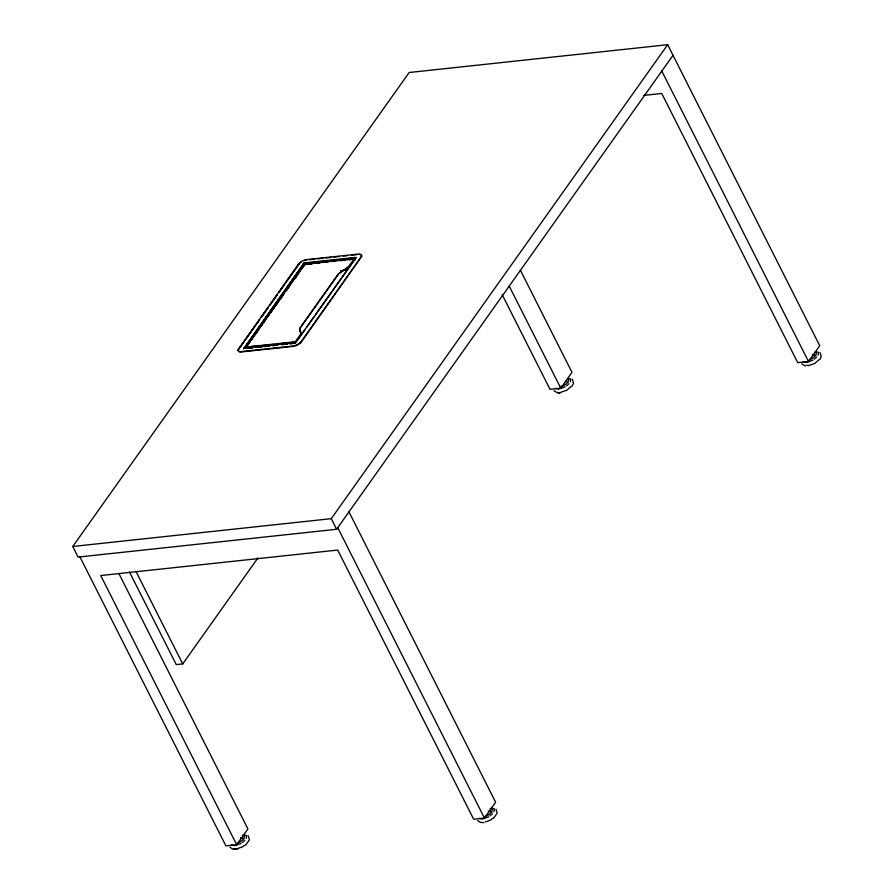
<?xml version="1.0" encoding="UTF-8"?>
<svg xmlns="http://www.w3.org/2000/svg" width="894" height="894" viewBox="0 0 894 894"><rect width="100%" height="100%" fill="white"/><g stroke="black" fill="none" stroke-linecap="round" stroke-linejoin="round"><path stroke-width="1.34" d="M246.241 838.36L246.666 835.599L243.514 834.828M493.969 811.707L494.404 808.947L491.253 808.176M570.305 381.772L570.741 379.011L568.048 378.352M818.044 355.13L818.479 352.359L815.328 351.588M301.312 333.16L295.311 341.765L245.772 347.107L245.749 348.358M245.906 348.135L245.448 347.23L245.794 347.732L249.817 342.067M355.935 257.763L295.366 343.117L295.311 341.765L295.456 342.804M355.365 259.618L354.259 258.724L348.001 267.362L338.48 273.665L299.892 328.031L299.501 330.534L301.379 333.082L299.501 330.534M348.47 266.87L338.625 273.966L300.038 328.333L299.658 330.836M572.115 386.107L573.501 383.258L572.339 379.235M819.854 359.455L821.24 356.605L820.066 352.582M673.026 55.305L336.625 529.27L78.113 557.085L72.76 546.48L409.161 72.515L667.673 44.7L819.72 345.699L808.5 361.5L797.727 362.651L661.75 93.468L643.736 95.401M259.517 319.639L238.519 349.23L298.898 263.495A6.515 2.905 -26.8 0 1 306.474 259.629L358.081 254.075A7.007 3.129 -26.8 0 1 361.299 256.779L300.965 342.603M261.126 317.37L268.401 307.123M270.01 304.843L277.285 294.607M301.222 262.087A6.515 2.905 -26.8 0 0 299.088 263.875L278.894 292.327L283.789 285.588M238.564 349.319L244.218 341.352M245.828 339.072L259.562 319.728M261.171 317.459L268.446 307.212M270.066 304.932L277.33 294.696M287.834 279.9L292.673 273.072M294.294 270.793L299.132 263.965M304.128 262.925L243.749 348.66L304.128 262.925L355.745 257.371M245.492 347.766L304.709 264.054L311.738 263.618M247.627 344.995L254.064 335.921M255.673 333.652L269.351 314.375M270.96 312.118L278.202 301.904M279.811 299.635L284.65 292.841M286.259 290.572L293.5 280.358M295.109 278.101L302.351 267.887M302.138 268.356L305.301 264.456M251.426 339.798L258.679 329.595M260.288 327.327L265.116 320.521M269.139 314.856L273.966 308.05M275.575 305.782L282.817 295.579M286.035 291.042L289.254 286.505M294.081 279.699L298.104 274.033M297.78 339.698L305.055 329.461M306.676 327.182L313.939 316.934M315.56 314.666L355.13 258.902M238.318 348.839A6.515 2.905 -26.8 0 0 241.212 351.577L292.819 346.023A7.007 3.129 -26.8 0 0 300.73 342.123L361.299 256.779M129.462 571.97L176.252 664.6L182.722 663.907L257.897 557.979M72.76 546.48L331.272 518.665L667.673 44.7M79.868 556.75L225.925 845.892L236.698 844.741L247.906 828.939L118.857 573.456M502.149 294.584L549.989 389.303L560.761 388.152L571.981 372.351L520.353 270.156M236.698 844.741L100.72 575.546L337.686 550.056L473.664 819.239L484.436 818.088L495.645 802.287L348.962 511.893M245.582 845.176L249.437 839.835L248.264 835.823M493.32 818.524L497.176 813.194L496.002 809.171M566.405 385.839L568.908 383.749M571.344 386.387L566.774 390.209L560.817 392.254M814.143 359.187L816.647 357.097M819.083 359.734L814.512 363.556L808.556 365.601L806.634 365.132M242.33 842.427L244.833 840.338M244.531 845.266L242.699 846.797L237.737 848.495M490.068 815.775L492.572 813.685M492.728 818.234L490.437 820.144L485.476 821.843M560.359 386.7L564.203 385.392L568.148 382.096L568.595 379.19L567.534 378.933M565.142 386.89L558.638 389.125L555.487 388.342M809.372 359.611L811.942 358.74L815.887 355.443L816.334 352.538L815.272 352.281M812.881 360.237L806.366 362.472L803.225 361.701M237.569 842.852L240.128 841.969L244.073 838.684L244.531 835.778L242.33 835.242M241.078 843.478L234.563 845.702L231.412 844.931M485.308 816.2L487.867 815.328L491.812 812.031L492.27 809.126L490.068 808.589M488.817 816.825L482.302 819.06L479.452 818.356M238.05 848.92L232.574 849.054L229.926 847.166M309.38 259.729L314.822 259.137M317.538 258.847L322.969 258.265M325.684 257.975L331.115 257.383M333.831 257.092L339.262 256.511M343.341 256.075L347.42 255.628M351.487 255.192L356.929 254.611M303.301 263.518L356.002 257.852M313.716 263.35L319.996 262.724M322.756 262.434L328.254 261.83M331.015 261.54L335.731 260.981M339.273 260.646L344.771 260.053M347.52 259.763L353.029 259.171M308.05 264.166L312.185 263.719M316.308 263.272L319.057 262.981M324.567 262.389L327.316 262.087M332.825 261.495L335.574 261.204M341.083 260.612L345.207 260.165M349.342 259.718L352.091 259.428M304.552 264.959L304.765 264.49M340.558 270.703L347.487 269.954M266.557 345.173L245.772 347.107M269.317 344.883L273.441 344.436M276.201 344.145L295.467 342.067M243.548 348.28L295.165 342.726M248.666 347.844L252.79 347.397M256.913 346.95L261.048 346.514M265.172 346.067L269.306 345.62M273.43 345.173L277.565 344.738M281.688 344.291L287.197 343.698M289.947 343.397L294.081 342.95M247.817 348.224L252.633 347.621M255.975 347.353L261.406 346.76M264.121 346.47L269.552 345.889M272.268 345.598L277.71 345.017M281.532 344.514L287.041 343.922M289.79 343.62L294.003 343.262M248.264 348.269L252.432 347.822M256.589 347.375L262.132 346.783M264.915 346.481L269.072 346.034M273.229 345.587L277.397 345.14M281.554 344.693L287.097 344.101M289.879 343.799L294.037 343.352M238.217 350.079A6.515 2.905 -26.8 0 0 241.402 351.968L293.02 346.414A7.007 3.129 -26.8 0 0 300.92 342.514L300.73 342.123M484.034 822.581L480.313 822.402L477.664 820.513M559.845 392.689L556.638 392.466L554.001 390.577M812.322 354.482L814.691 355.03M488.258 811.07L490.627 811.618M240.52 837.723L242.889 838.27M805.561 366.048L801.728 363.925M565.768 381.358L566.952 381.682M661.817 71.107L808.5 361.5M509.144 285.957L560.761 388.152M355.209 259.841L354.259 258.724L304.865 264.356M306.474 259.629L306.664 260.02A6.515 2.905 -26.8 0 0 303.949 260.702M301.099 333.618L301.222 332.791M337.742 527.695L484.436 818.088M331.272 518.665L336.625 529.27M135.922 571.277L182.722 663.907M359.489 254.432A7.007 3.129 -26.8 0 1 361.5 257.17M560.37 392.645L557.822 392.701L560.37 392.645M236.295 849.233L233.759 849.289L236.295 849.233"/></g></svg>
